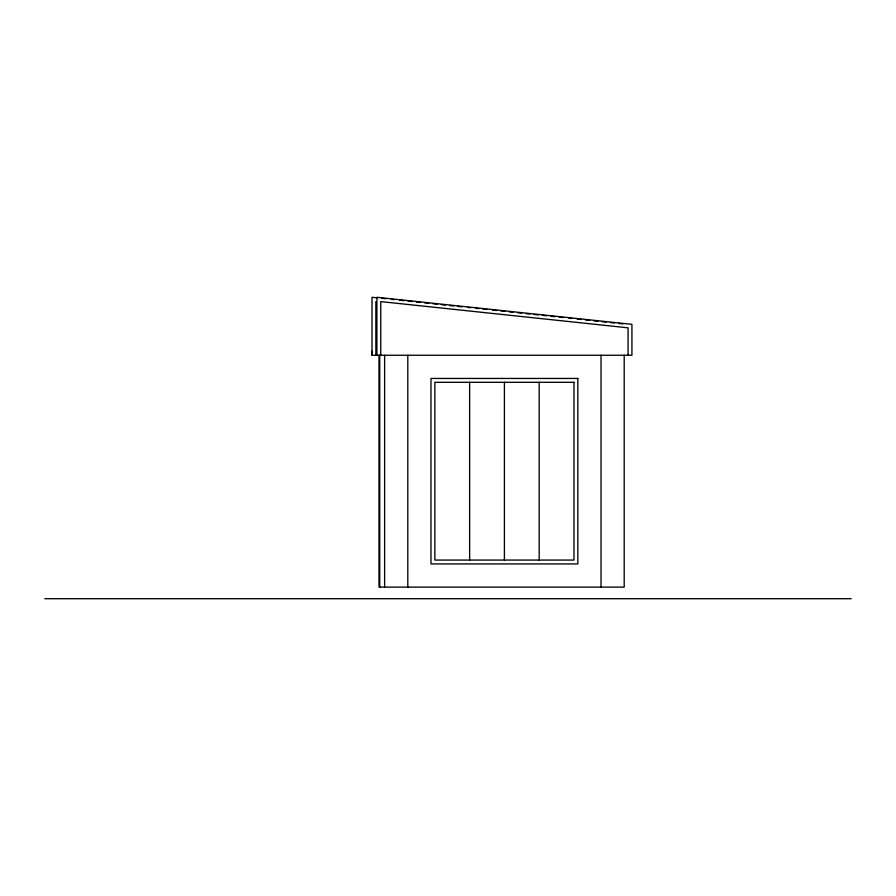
<?xml version="1.0" encoding="UTF-8"?>
<svg xmlns="http://www.w3.org/2000/svg" width="896" height="896" viewBox="0 0 896 896"><rect width="100%" height="100%" fill="white"/><g stroke="black" fill="none" stroke-linecap="round" stroke-linejoin="round"><path stroke-width="1.34" d="M376.891 355.253L376.891 297.293L631.926 324.341L631.926 355.253L371.997 355.253L372.299 351.131M44.8 598.707L851.2 598.707M377.552 297.875L371.997 297.293L371.997 355.253M381.707 298.323L385.862 298.76M391.406 299.354L394.184 299.645M399.728 300.238L403.883 300.675M408.038 301.112L412.194 301.56M416.36 301.997L420.515 302.434M424.67 302.882L428.837 303.318M432.992 303.766L437.147 304.203M441.302 304.64L445.469 305.088M449.624 305.525L453.779 305.962M457.946 306.41L462.101 306.846M467.645 307.44L470.411 307.731M475.955 308.314L478.733 308.616M482.888 309.053L487.043 309.49M492.598 310.083L496.754 310.52M500.909 310.968L505.064 311.405M509.23 311.842L513.386 312.29M517.541 312.726L521.696 313.174M525.862 313.611L530.018 314.048M534.173 314.496L538.339 314.933M542.494 315.37L546.65 315.818M550.805 316.254L554.971 316.702M559.126 317.139L563.282 317.576M568.826 318.17L571.603 318.461M577.147 319.054L581.302 319.491M585.458 319.928L589.624 320.376M593.779 320.813L597.934 321.261M602.101 321.698L606.256 322.134M610.411 322.582L614.566 323.019M618.733 323.456L622.888 323.904M628.062 355.253L628.062 327.824L380.755 301.594L380.755 355.253M624.198 355.253L624.198 587.115L378.986 587.115L378.986 355.253M601.014 355.253L601.014 587.115M539.19 382.312L539.19 560.067M504.403 382.312L504.403 560.067M469.627 382.312L469.627 560.067M407.803 355.253L407.803 587.115M384.619 355.253L384.619 587.115M379.736 355.253L379.736 587.115M375.861 301.594L375.861 355.253M577.83 378.448L430.987 378.448L430.987 563.931L577.83 563.931L577.83 378.448M573.966 382.312L434.851 382.312L434.851 560.067L573.966 560.067L573.966 382.312"/></g></svg>
